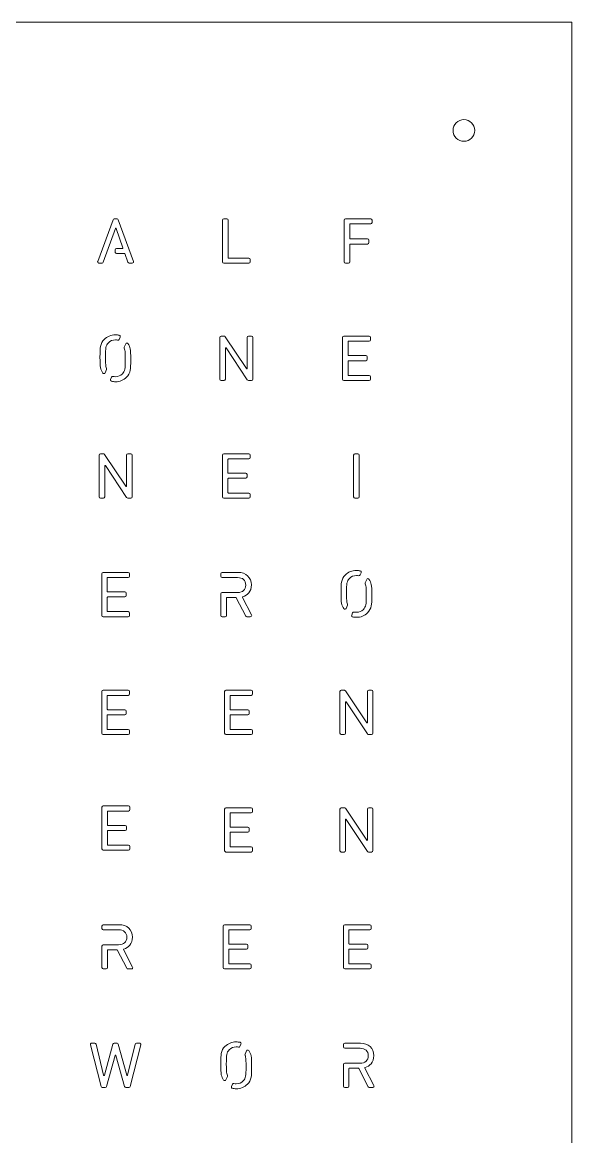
# Model space of a CAD drawing. Header units: millimetres. Extents: x 0 to 620, y 0 to 620.
# Drawn here: x 468 to 620, y 311.6 to 620 of the extents above; entities that cross this region are included whole.
import ezdxf

# ---------------------------------------------------------------- set-up
doc = ezdxf.new("R2010")
doc.units = ezdxf.units.MM
doc.header["$MEASUREMENT"] = 0
doc.layers.add('Layer 1', color=7, linetype='Continuous', lineweight=0)

# ---------------------------------------------------------------- blocks, each defined once
blk = doc.blocks.new('Block_13')
at = {"layer": 'Layer 1', "color": 250, "lineweight": 9, "true_color": 0x231f20}
blk.add_open_spline([(498.45, 553.34), (498.45, 553.34), (497.59, 553.34), (497.59, 553.34), (497.44, 553.34), (497.3, 553.44), (497.25, 553.58), (497.25, 553.58), (496.4, 555.98), (496.4, 555.98), (496.38, 556.02), (496.34, 556.05), (496.3, 556.05), (496.3, 556.05), (494.08, 556.05), (494.08, 556.05), (493.99, 556.05), (493.89, 556.09), (493.82, 556.16), (493.75, 556.23), (493.71, 556.32), (493.71, 556.42), (493.71, 556.42), (493.72, 557.06), (493.72, 557.06), (493.72, 557.26), (493.89, 557.43), (494.09, 557.43), (494.09, 557.43), (495.76, 557.43), (495.76, 557.43), (495.79, 557.43), (495.83, 557.44), (495.85, 557.47), (495.87, 557.5), (495.87, 557.53), (495.86, 557.57), (495.86, 557.57), (493.97, 562.95), (493.97, 562.95), (493.95, 563.02), (493.89, 563.02), (493.87, 563.02), (493.87, 563.02), (493.87, 563.02), (493.87, 563.02), (493.85, 563.02), (493.79, 563.02), (493.77, 562.95), (493.77, 562.95), (490.44, 553.58), (490.44, 553.58), (490.39, 553.44), (490.25, 553.34), (490.1, 553.34), (490.1, 553.34), (489.24, 553.34), (489.24, 553.34), (489.12, 553.34), (489.01, 553.4), (488.94, 553.5), (488.87, 553.59), (488.85, 553.72), (488.89, 553.83), (488.89, 553.83), (493.13, 565.36), (493.13, 565.36), (493.19, 565.5), (493.33, 565.6), (493.48, 565.6), (493.48, 565.6), (494.23, 565.6), (494.23, 565.6), (494.38, 565.6), (494.52, 565.5), (494.57, 565.36), (494.57, 565.36), (498.8, 553.83), (498.8, 553.83), (498.84, 553.72), (498.82, 553.59), (498.76, 553.5), (498.69, 553.4), (498.57, 553.34), (498.45, 553.34)], degree=3, knots=[0, 0, 0, 0, 1, 1, 1, 2, 2, 2, 3, 3, 3, 4, 4, 4, 5, 5, 5, 6, 6, 6, 7, 7, 7, 8, 8, 8, 9, 9, 9, 10, 10, 10, 11, 11, 11, 12, 12, 12, 13, 13, 13, 14, 14, 14, 15, 15, 15, 16, 16, 16, 17, 17, 17, 18, 18, 18, 19, 19, 19, 20, 20, 20, 21, 21, 21, 22, 22, 22, 23, 23, 23, 24, 24, 24, 25, 25, 25, 26, 26, 26, 27, 27, 27, 28, 28, 28, 28], dxfattribs=at)
blk = doc.blocks.new('Block_14')
at = {"layer": 'Layer 1', "color": 250, "lineweight": 9, "true_color": 0x231f20}
blk.add_open_spline([(558.24, 553.34), (558.24, 553.34), (557.43, 553.34), (557.43, 553.34), (557.23, 553.34), (557.06, 553.5), (557.06, 553.71), (557.06, 553.71), (557.06, 565.23), (557.06, 565.23), (557.06, 565.44), (557.23, 565.6), (557.43, 565.6), (557.43, 565.6), (564.41, 565.6), (564.41, 565.6), (564.61, 565.6), (564.78, 565.44), (564.78, 565.23), (564.78, 565.23), (564.78, 564.56), (564.78, 564.56), (564.78, 564.36), (564.61, 564.19), (564.41, 564.19), (564.41, 564.19), (558.71, 564.19), (558.71, 564.19), (558.65, 564.19), (558.61, 564.14), (558.61, 564.09), (558.61, 564.09), (558.61, 560.15), (558.61, 560.15), (558.61, 560.09), (558.65, 560.04), (558.71, 560.04), (558.71, 560.04), (563.5, 560.04), (563.5, 560.04), (563.7, 560.04), (563.87, 559.87), (563.87, 559.67), (563.87, 559.67), (563.87, 559), (563.87, 559), (563.87, 558.8), (563.7, 558.63), (563.5, 558.63), (563.5, 558.63), (558.71, 558.63), (558.71, 558.63), (558.65, 558.63), (558.61, 558.58), (558.61, 558.52), (558.61, 558.52), (558.61, 553.71), (558.61, 553.71), (558.61, 553.5), (558.44, 553.34), (558.24, 553.34)], degree=3, knots=[0, 0, 0, 0, 1, 1, 1, 2, 2, 2, 3, 3, 3, 4, 4, 4, 5, 5, 5, 6, 6, 6, 7, 7, 7, 8, 8, 8, 9, 9, 9, 10, 10, 10, 11, 11, 11, 12, 12, 12, 13, 13, 13, 14, 14, 14, 15, 15, 15, 16, 16, 16, 17, 17, 17, 18, 18, 18, 19, 19, 19, 20, 20, 20, 20], dxfattribs=at)
blk = doc.blocks.new('Block_16')
at = {"layer": 'Layer 1', "color": 250, "lineweight": 9, "true_color": 0x231f20}
blk.add_open_spline([(530.74, 553.34), (530.74, 553.34), (523.8, 553.34), (523.8, 553.34), (523.6, 553.34), (523.43, 553.5), (523.43, 553.71), (523.43, 553.71), (523.43, 565.23), (523.43, 565.23), (523.43, 565.44), (523.6, 565.6), (523.8, 565.6), (523.8, 565.6), (524.61, 565.6), (524.61, 565.6), (524.81, 565.6), (524.98, 565.44), (524.98, 565.23), (524.98, 565.23), (524.98, 554.85), (524.98, 554.85), (524.98, 554.8), (525.03, 554.75), (525.08, 554.75), (525.08, 554.75), (530.74, 554.75), (530.74, 554.75), (530.95, 554.75), (531.11, 554.58), (531.11, 554.38), (531.11, 554.38), (531.11, 553.71), (531.11, 553.71), (531.11, 553.5), (530.95, 553.34), (530.74, 553.34)], degree=3, knots=[0, 0, 0, 0, 1, 1, 1, 2, 2, 2, 3, 3, 3, 4, 4, 4, 5, 5, 5, 6, 6, 6, 7, 7, 7, 8, 8, 8, 9, 9, 9, 10, 10, 10, 11, 11, 11, 12, 12, 12, 12], dxfattribs=at)
blk = doc.blocks.new('Block_29')
at = {"layer": 'Layer 1', "color": 250, "lineweight": 9, "true_color": 0x231f20}
blk.add_open_spline([(497.33, 422.86), (497.33, 422.86), (490.36, 422.86), (490.36, 422.86), (490.15, 422.86), (489.99, 423.03), (489.99, 423.23), (489.99, 423.23), (489.99, 434.76), (489.99, 434.76), (489.99, 434.96), (490.15, 435.13), (490.36, 435.13), (490.36, 435.13), (497.33, 435.13), (497.33, 435.13), (497.54, 435.13), (497.7, 434.96), (497.7, 434.76), (497.7, 434.76), (497.7, 434.09), (497.7, 434.09), (497.7, 433.88), (497.54, 433.72), (497.33, 433.72), (497.33, 433.72), (491.64, 433.72), (491.64, 433.72), (491.58, 433.72), (491.53, 433.67), (491.53, 433.61), (491.53, 433.61), (491.53, 429.86), (491.53, 429.86), (491.53, 429.8), (491.58, 429.75), (491.64, 429.75), (491.64, 429.75), (496.42, 429.75), (496.42, 429.75), (496.63, 429.75), (496.79, 429.59), (496.79, 429.38), (496.79, 429.38), (496.79, 428.71), (496.79, 428.71), (496.79, 428.51), (496.63, 428.34), (496.42, 428.34), (496.42, 428.34), (491.64, 428.34), (491.64, 428.34), (491.58, 428.34), (491.53, 428.29), (491.53, 428.24), (491.53, 428.24), (491.53, 424.38), (491.53, 424.38), (491.53, 424.32), (491.58, 424.27), (491.64, 424.27), (491.64, 424.27), (497.33, 424.27), (497.33, 424.27), (497.54, 424.27), (497.7, 424.11), (497.7, 423.9), (497.7, 423.9), (497.7, 423.23), (497.7, 423.23), (497.7, 423.03), (497.54, 422.86), (497.33, 422.86)], degree=3, knots=[0, 0, 0, 0, 1, 1, 1, 2, 2, 2, 3, 3, 3, 4, 4, 4, 5, 5, 5, 6, 6, 6, 7, 7, 7, 8, 8, 8, 9, 9, 9, 10, 10, 10, 11, 11, 11, 12, 12, 12, 13, 13, 13, 14, 14, 14, 15, 15, 15, 16, 16, 16, 17, 17, 17, 18, 18, 18, 19, 19, 19, 20, 20, 20, 21, 21, 21, 22, 22, 22, 23, 23, 23, 24, 24, 24, 24], dxfattribs=at)
blk = doc.blocks.new('Block_30')
at = {"layer": 'Layer 1', "color": 250, "lineweight": 9, "true_color": 0x231f20}
blk.add_open_spline([(564.66, 422.86), (564.66, 422.86), (563.81, 422.86), (563.81, 422.86), (563.69, 422.86), (563.57, 422.93), (563.5, 423.03), (563.5, 423.03), (557.64, 431.89), (557.64, 431.89), (557.6, 431.95), (557.54, 431.94), (557.52, 431.93), (557.5, 431.93), (557.44, 431.9), (557.44, 431.83), (557.44, 431.83), (557.44, 423.23), (557.44, 423.23), (557.44, 423.03), (557.28, 422.86), (557.08, 422.86), (557.08, 422.86), (556.27, 422.86), (556.27, 422.86), (556.06, 422.86), (555.9, 423.03), (555.9, 423.23), (555.9, 423.23), (555.9, 434.76), (555.9, 434.76), (555.9, 434.96), (556.06, 435.13), (556.27, 435.13), (556.27, 435.13), (557.12, 435.13), (557.12, 435.13), (557.24, 435.13), (557.36, 435.07), (557.43, 434.96), (557.43, 434.96), (563.29, 426.13), (563.29, 426.13), (563.33, 426.07), (563.39, 426.09), (563.41, 426.09), (563.43, 426.1), (563.48, 426.12), (563.48, 426.19), (563.48, 426.19), (563.48, 434.76), (563.48, 434.76), (563.48, 434.96), (563.65, 435.13), (563.85, 435.13), (563.85, 435.13), (564.66, 435.13), (564.66, 435.13), (564.86, 435.13), (565.03, 434.96), (565.03, 434.76), (565.03, 434.76), (565.03, 423.23), (565.03, 423.23), (565.03, 423.03), (564.86, 422.86), (564.66, 422.86)], degree=3, knots=[0, 0, 0, 0, 1, 1, 1, 2, 2, 2, 3, 3, 3, 4, 4, 4, 5, 5, 5, 6, 6, 6, 7, 7, 7, 8, 8, 8, 9, 9, 9, 10, 10, 10, 11, 11, 11, 12, 12, 12, 13, 13, 13, 14, 14, 14, 15, 15, 15, 16, 16, 16, 17, 17, 17, 18, 18, 18, 19, 19, 19, 20, 20, 20, 21, 21, 21, 22, 22, 22, 22], dxfattribs=at)
blk = doc.blocks.new('Block_32')
at = {"layer": 'Layer 1', "color": 250, "lineweight": 9, "true_color": 0x231f20}
blk.add_open_spline([(531.34, 422.86), (531.34, 422.86), (524.37, 422.86), (524.37, 422.86), (524.16, 422.86), (524, 423.03), (524, 423.23), (524, 423.23), (524, 434.76), (524, 434.76), (524, 434.96), (524.16, 435.13), (524.37, 435.13), (524.37, 435.13), (531.34, 435.13), (531.34, 435.13), (531.55, 435.13), (531.71, 434.96), (531.71, 434.76), (531.71, 434.76), (531.71, 434.09), (531.71, 434.09), (531.71, 433.88), (531.55, 433.72), (531.34, 433.72), (531.34, 433.72), (525.65, 433.72), (525.65, 433.72), (525.59, 433.72), (525.54, 433.67), (525.54, 433.61), (525.54, 433.61), (525.54, 429.86), (525.54, 429.86), (525.54, 429.8), (525.59, 429.75), (525.65, 429.75), (525.65, 429.75), (530.43, 429.75), (530.43, 429.75), (530.64, 429.75), (530.8, 429.59), (530.8, 429.38), (530.8, 429.38), (530.8, 428.71), (530.8, 428.71), (530.8, 428.51), (530.64, 428.34), (530.43, 428.34), (530.43, 428.34), (525.65, 428.34), (525.65, 428.34), (525.59, 428.34), (525.54, 428.29), (525.54, 428.24), (525.54, 428.24), (525.54, 424.38), (525.54, 424.38), (525.54, 424.32), (525.59, 424.27), (525.65, 424.27), (525.65, 424.27), (531.34, 424.27), (531.34, 424.27), (531.55, 424.27), (531.71, 424.11), (531.71, 423.9), (531.71, 423.9), (531.71, 423.23), (531.71, 423.23), (531.71, 423.03), (531.55, 422.86), (531.34, 422.86)], degree=3, knots=[0, 0, 0, 0, 1, 1, 1, 2, 2, 2, 3, 3, 3, 4, 4, 4, 5, 5, 5, 6, 6, 6, 7, 7, 7, 8, 8, 8, 9, 9, 9, 10, 10, 10, 11, 11, 11, 12, 12, 12, 13, 13, 13, 14, 14, 14, 15, 15, 15, 16, 16, 16, 17, 17, 17, 18, 18, 18, 19, 19, 19, 20, 20, 20, 21, 21, 21, 22, 22, 22, 23, 23, 23, 24, 24, 24, 24], dxfattribs=at)
blk = doc.blocks.new('Block_47')
at = {"layer": 'Layer 1', "color": 250, "lineweight": 9, "true_color": 0x231f20}
blk.add_open_spline([(497.42, 390.84), (497.42, 390.84), (490.44, 390.84), (490.44, 390.84), (490.24, 390.84), (490.07, 391.01), (490.07, 391.21), (490.07, 391.21), (490.07, 402.74), (490.07, 402.74), (490.07, 402.94), (490.24, 403.11), (490.44, 403.11), (490.44, 403.11), (497.42, 403.11), (497.42, 403.11), (497.62, 403.11), (497.79, 402.94), (497.79, 402.74), (497.79, 402.74), (497.79, 402.07), (497.79, 402.07), (497.79, 401.86), (497.62, 401.7), (497.42, 401.7), (497.42, 401.7), (491.72, 401.7), (491.72, 401.7), (491.66, 401.7), (491.62, 401.65), (491.62, 401.59), (491.62, 401.59), (491.62, 397.84), (491.62, 397.84), (491.62, 397.78), (491.66, 397.73), (491.72, 397.73), (491.72, 397.73), (496.51, 397.73), (496.51, 397.73), (496.71, 397.73), (496.88, 397.56), (496.88, 397.36), (496.88, 397.36), (496.88, 396.69), (496.88, 396.69), (496.88, 396.49), (496.71, 396.32), (496.51, 396.32), (496.51, 396.32), (491.72, 396.32), (491.72, 396.32), (491.66, 396.32), (491.62, 396.27), (491.62, 396.21), (491.62, 396.21), (491.62, 392.36), (491.62, 392.36), (491.62, 392.3), (491.66, 392.25), (491.72, 392.25), (491.72, 392.25), (497.42, 392.25), (497.42, 392.25), (497.62, 392.25), (497.79, 392.09), (497.79, 391.88), (497.79, 391.88), (497.79, 391.21), (497.79, 391.21), (497.79, 391.01), (497.62, 390.84), (497.42, 390.84)], degree=3, knots=[0, 0, 0, 0, 1, 1, 1, 2, 2, 2, 3, 3, 3, 4, 4, 4, 5, 5, 5, 6, 6, 6, 7, 7, 7, 8, 8, 8, 9, 9, 9, 10, 10, 10, 11, 11, 11, 12, 12, 12, 13, 13, 13, 14, 14, 14, 15, 15, 15, 16, 16, 16, 17, 17, 17, 18, 18, 18, 19, 19, 19, 20, 20, 20, 21, 21, 21, 22, 22, 22, 23, 23, 23, 24, 24, 24, 24], dxfattribs=at)
blk = doc.blocks.new('Block_48')
at = {"layer": 'Layer 1', "color": 250, "lineweight": 9, "true_color": 0x231f20}
blk.add_open_spline([(564.66, 390.35), (564.66, 390.35), (563.81, 390.35), (563.81, 390.35), (563.69, 390.35), (563.57, 390.41), (563.5, 390.52), (563.5, 390.52), (557.64, 399.38), (557.64, 399.38), (557.6, 399.44), (557.54, 399.43), (557.52, 399.42), (557.5, 399.42), (557.44, 399.39), (557.44, 399.32), (557.44, 399.32), (557.44, 390.72), (557.44, 390.72), (557.44, 390.52), (557.28, 390.35), (557.08, 390.35), (557.08, 390.35), (556.27, 390.35), (556.27, 390.35), (556.06, 390.35), (555.9, 390.52), (555.9, 390.72), (555.9, 390.72), (555.9, 402.25), (555.9, 402.25), (555.9, 402.45), (556.06, 402.62), (556.27, 402.62), (556.27, 402.62), (557.12, 402.62), (557.12, 402.62), (557.24, 402.62), (557.36, 402.56), (557.43, 402.45), (557.43, 402.45), (563.29, 393.62), (563.29, 393.62), (563.33, 393.56), (563.39, 393.58), (563.41, 393.58), (563.43, 393.59), (563.48, 393.61), (563.48, 393.68), (563.48, 393.68), (563.48, 402.25), (563.48, 402.25), (563.48, 402.45), (563.65, 402.62), (563.85, 402.62), (563.85, 402.62), (564.66, 402.62), (564.66, 402.62), (564.86, 402.62), (565.03, 402.45), (565.03, 402.25), (565.03, 402.25), (565.03, 390.72), (565.03, 390.72), (565.03, 390.52), (564.86, 390.35), (564.66, 390.35)], degree=3, knots=[0, 0, 0, 0, 1, 1, 1, 2, 2, 2, 3, 3, 3, 4, 4, 4, 5, 5, 5, 6, 6, 6, 7, 7, 7, 8, 8, 8, 9, 9, 9, 10, 10, 10, 11, 11, 11, 12, 12, 12, 13, 13, 13, 14, 14, 14, 15, 15, 15, 16, 16, 16, 17, 17, 17, 18, 18, 18, 19, 19, 19, 20, 20, 20, 21, 21, 21, 22, 22, 22, 22], dxfattribs=at)
blk = doc.blocks.new('Block_50')
at = {"layer": 'Layer 1', "color": 250, "lineweight": 9, "true_color": 0x231f20}
blk.add_open_spline([(531.34, 390.35), (531.34, 390.35), (524.37, 390.35), (524.37, 390.35), (524.16, 390.35), (524, 390.52), (524, 390.72), (524, 390.72), (524, 402.25), (524, 402.25), (524, 402.45), (524.16, 402.62), (524.37, 402.62), (524.37, 402.62), (531.34, 402.62), (531.34, 402.62), (531.55, 402.62), (531.71, 402.45), (531.71, 402.25), (531.71, 402.25), (531.71, 401.58), (531.71, 401.58), (531.71, 401.37), (531.55, 401.21), (531.34, 401.21), (531.34, 401.21), (525.65, 401.21), (525.65, 401.21), (525.59, 401.21), (525.54, 401.16), (525.54, 401.1), (525.54, 401.1), (525.54, 397.35), (525.54, 397.35), (525.54, 397.29), (525.59, 397.24), (525.65, 397.24), (525.65, 397.24), (530.43, 397.24), (530.43, 397.24), (530.64, 397.24), (530.8, 397.08), (530.8, 396.87), (530.8, 396.87), (530.8, 396.2), (530.8, 396.2), (530.8, 396), (530.64, 395.83), (530.43, 395.83), (530.43, 395.83), (525.65, 395.83), (525.65, 395.83), (525.59, 395.83), (525.54, 395.78), (525.54, 395.73), (525.54, 395.73), (525.54, 391.87), (525.54, 391.87), (525.54, 391.81), (525.59, 391.76), (525.65, 391.76), (525.65, 391.76), (531.34, 391.76), (531.34, 391.76), (531.55, 391.76), (531.71, 391.6), (531.71, 391.39), (531.71, 391.39), (531.71, 390.72), (531.71, 390.72), (531.71, 390.52), (531.55, 390.35), (531.34, 390.35)], degree=3, knots=[0, 0, 0, 0, 1, 1, 1, 2, 2, 2, 3, 3, 3, 4, 4, 4, 5, 5, 5, 6, 6, 6, 7, 7, 7, 8, 8, 8, 9, 9, 9, 10, 10, 10, 11, 11, 11, 12, 12, 12, 13, 13, 13, 14, 14, 14, 15, 15, 15, 16, 16, 16, 17, 17, 17, 18, 18, 18, 19, 19, 19, 20, 20, 20, 21, 21, 21, 22, 22, 22, 23, 23, 23, 24, 24, 24, 24], dxfattribs=at)
blk = doc.blocks.new('Block_63')
at = {"layer": 'Layer 1', "color": 250, "lineweight": 9, "true_color": 0x231f20}
blk.add_open_spline([(498.21, 357.98), (498.21, 357.98), (497.24, 357.98), (497.24, 357.98), (497.1, 357.98), (496.98, 358.06), (496.91, 358.18), (496.91, 358.18), (494.32, 363.25), (494.32, 363.25), (494.3, 363.28), (494.26, 363.3), (494.22, 363.3), (494.22, 363.3), (491.72, 363.3), (491.72, 363.3), (491.66, 363.3), (491.62, 363.26), (491.62, 363.2), (491.62, 363.2), (491.62, 358.35), (491.62, 358.35), (491.62, 358.15), (491.45, 357.98), (491.25, 357.98), (491.25, 357.98), (490.44, 357.98), (490.44, 357.98), (490.24, 357.98), (490.07, 358.15), (490.07, 358.35), (490.07, 358.35), (490.07, 364.33), (490.07, 364.33), (490.07, 364.53), (490.24, 364.7), (490.44, 364.7), (490.44, 364.7), (494.69, 364.7), (494.69, 364.7), (495.38, 364.7), (495.94, 364.88), (496.35, 365.23), (496.75, 365.58), (496.95, 366.09), (496.95, 366.76), (496.95, 367.43), (496.75, 367.93), (496.34, 368.29), (495.92, 368.65), (495.37, 368.83), (494.69, 368.83), (494.69, 368.83), (490.44, 368.83), (490.44, 368.83), (490.24, 368.83), (490.07, 369), (490.07, 369.2), (490.07, 369.2), (490.07, 369.87), (490.07, 369.87), (490.07, 370.08), (490.24, 370.24), (490.44, 370.24), (490.44, 370.24), (494.81, 370.24), (494.81, 370.24), (495.89, 370.24), (496.79, 369.93), (497.46, 369.31), (498.15, 368.68), (498.49, 367.83), (498.49, 366.77), (498.49, 365.89), (498.25, 365.15), (497.75, 364.57), (497.33, 364.06), (496.76, 363.7), (496.08, 363.5), (496.04, 363.49), (496.02, 363.47), (496, 363.44), (495.99, 363.42), (495.99, 363.39), (496.01, 363.35), (496.01, 363.35), (496.01, 363.35), (496.01, 363.35), (496.01, 363.35), (498.53, 358.52), (498.53, 358.52), (498.59, 358.4), (498.59, 358.27), (498.52, 358.16), (498.45, 358.05), (498.34, 357.98), (498.21, 357.98)], degree=3, knots=[0, 0, 0, 0, 1, 1, 1, 2, 2, 2, 3, 3, 3, 4, 4, 4, 5, 5, 5, 6, 6, 6, 7, 7, 7, 8, 8, 8, 9, 9, 9, 10, 10, 10, 11, 11, 11, 12, 12, 12, 13, 13, 13, 14, 14, 14, 15, 15, 15, 16, 16, 16, 17, 17, 17, 18, 18, 18, 19, 19, 19, 20, 20, 20, 21, 21, 21, 22, 22, 22, 23, 23, 23, 24, 24, 24, 25, 25, 25, 26, 26, 26, 27, 27, 27, 28, 28, 28, 29, 29, 29, 30, 30, 30, 31, 31, 31, 32, 32, 32, 32], dxfattribs=at)
blk = doc.blocks.new('Block_64')
at = {"layer": 'Layer 1', "color": 250, "lineweight": 9, "true_color": 0x231f20}
blk.add_open_spline([(564.19, 357.98), (564.19, 357.98), (557.21, 357.98), (557.21, 357.98), (557.01, 357.98), (556.84, 358.15), (556.84, 358.35), (556.84, 358.35), (556.84, 369.87), (556.84, 369.87), (556.84, 370.08), (557.01, 370.24), (557.21, 370.24), (557.21, 370.24), (564.19, 370.24), (564.19, 370.24), (564.39, 370.24), (564.56, 370.08), (564.56, 369.87), (564.56, 369.87), (564.56, 369.2), (564.56, 369.2), (564.56, 369), (564.39, 368.83), (564.19, 368.83), (564.19, 368.83), (558.49, 368.83), (558.49, 368.83), (558.43, 368.83), (558.39, 368.79), (558.39, 368.73), (558.39, 368.73), (558.39, 364.97), (558.39, 364.97), (558.39, 364.91), (558.43, 364.87), (558.49, 364.87), (558.49, 364.87), (563.28, 364.87), (563.28, 364.87), (563.48, 364.87), (563.65, 364.7), (563.65, 364.5), (563.65, 364.5), (563.65, 363.83), (563.65, 363.83), (563.65, 363.62), (563.48, 363.46), (563.28, 363.46), (563.28, 363.46), (558.49, 363.46), (558.49, 363.46), (558.43, 363.46), (558.39, 363.41), (558.39, 363.35), (558.39, 363.35), (558.39, 359.49), (558.39, 359.49), (558.39, 359.44), (558.43, 359.39), (558.49, 359.39), (558.49, 359.39), (564.19, 359.39), (564.19, 359.39), (564.39, 359.39), (564.56, 359.22), (564.56, 359.02), (564.56, 359.02), (564.56, 358.35), (564.56, 358.35), (564.56, 358.15), (564.39, 357.98), (564.19, 357.98)], degree=3, knots=[0, 0, 0, 0, 1, 1, 1, 2, 2, 2, 3, 3, 3, 4, 4, 4, 5, 5, 5, 6, 6, 6, 7, 7, 7, 8, 8, 8, 9, 9, 9, 10, 10, 10, 11, 11, 11, 12, 12, 12, 13, 13, 13, 14, 14, 14, 15, 15, 15, 16, 16, 16, 17, 17, 17, 18, 18, 18, 19, 19, 19, 20, 20, 20, 21, 21, 21, 22, 22, 22, 23, 23, 23, 24, 24, 24, 24], dxfattribs=at)
blk = doc.blocks.new('Block_66')
at = {"layer": 'Layer 1', "color": 250, "lineweight": 9, "true_color": 0x231f20}
blk.add_open_spline([(530.95, 357.98), (530.95, 357.98), (523.98, 357.98), (523.98, 357.98), (523.78, 357.98), (523.61, 358.15), (523.61, 358.35), (523.61, 358.35), (523.61, 369.87), (523.61, 369.87), (523.61, 370.08), (523.78, 370.24), (523.98, 370.24), (523.98, 370.24), (530.95, 370.24), (530.95, 370.24), (531.16, 370.24), (531.32, 370.08), (531.32, 369.87), (531.32, 369.87), (531.32, 369.2), (531.32, 369.2), (531.32, 369), (531.16, 368.83), (530.95, 368.83), (530.95, 368.83), (525.26, 368.83), (525.26, 368.83), (525.2, 368.83), (525.16, 368.79), (525.16, 368.73), (525.16, 368.73), (525.16, 364.97), (525.16, 364.97), (525.16, 364.91), (525.2, 364.87), (525.26, 364.87), (525.26, 364.87), (530.04, 364.87), (530.04, 364.87), (530.25, 364.87), (530.41, 364.7), (530.41, 364.5), (530.41, 364.5), (530.41, 363.83), (530.41, 363.83), (530.41, 363.62), (530.25, 363.46), (530.04, 363.46), (530.04, 363.46), (525.26, 363.46), (525.26, 363.46), (525.2, 363.46), (525.16, 363.41), (525.16, 363.35), (525.16, 363.35), (525.16, 359.49), (525.16, 359.49), (525.16, 359.44), (525.2, 359.39), (525.26, 359.39), (525.26, 359.39), (530.95, 359.39), (530.95, 359.39), (531.16, 359.39), (531.32, 359.22), (531.32, 359.02), (531.32, 359.02), (531.32, 358.35), (531.32, 358.35), (531.32, 358.15), (531.16, 357.98), (530.95, 357.98)], degree=3, knots=[0, 0, 0, 0, 1, 1, 1, 2, 2, 2, 3, 3, 3, 4, 4, 4, 5, 5, 5, 6, 6, 6, 7, 7, 7, 8, 8, 8, 9, 9, 9, 10, 10, 10, 11, 11, 11, 12, 12, 12, 13, 13, 13, 14, 14, 14, 15, 15, 15, 16, 16, 16, 17, 17, 17, 18, 18, 18, 19, 19, 19, 20, 20, 20, 21, 21, 21, 22, 22, 22, 23, 23, 23, 24, 24, 24, 24], dxfattribs=at)
blk = doc.blocks.new('Block_95')
at = {"layer": 'Layer 1', "color": 250, "lineweight": 9, "true_color": 0x231f20}
blk.add_open_spline([(497.52, 325.18), (497.52, 325.18), (496.68, 325.18), (496.68, 325.18), (496.52, 325.18), (496.37, 325.3), (496.33, 325.46), (496.33, 325.46), (493.94, 334.06), (493.94, 334.06), (493.92, 334.13), (493.86, 334.14), (493.84, 334.14), (493.84, 334.14), (493.84, 334.14), (493.84, 334.14), (493.82, 334.14), (493.76, 334.13), (493.74, 334.06), (493.74, 334.06), (491.35, 325.46), (491.35, 325.46), (491.31, 325.3), (491.16, 325.18), (491, 325.18), (491, 325.18), (490.17, 325.18), (490.17, 325.18), (490, 325.18), (489.85, 325.3), (489.81, 325.46), (489.81, 325.46), (486.86, 336.99), (486.86, 336.99), (486.83, 337.1), (486.86, 337.22), (486.93, 337.31), (487, 337.4), (487.11, 337.45), (487.22, 337.45), (487.22, 337.45), (488.09, 337.45), (488.09, 337.45), (488.26, 337.45), (488.41, 337.33), (488.45, 337.17), (488.45, 337.17), (490.53, 328.57), (490.53, 328.57), (490.55, 328.49), (490.62, 328.49), (490.64, 328.49), (490.66, 328.49), (490.72, 328.49), (490.74, 328.57), (490.74, 328.57), (493.09, 337.18), (493.09, 337.18), (493.14, 337.34), (493.28, 337.45), (493.45, 337.45), (493.45, 337.45), (494.23, 337.45), (494.23, 337.45), (494.4, 337.45), (494.55, 337.34), (494.59, 337.18), (494.59, 337.18), (496.95, 328.57), (496.95, 328.57), (496.97, 328.49), (497.04, 328.48), (497.05, 328.49), (497.07, 328.49), (497.13, 328.5), (497.15, 328.57), (497.15, 328.57), (499.23, 337.17), (499.23, 337.17), (499.27, 337.33), (499.42, 337.45), (499.59, 337.45), (499.59, 337.45), (500.46, 337.45), (500.46, 337.45), (500.58, 337.45), (500.68, 337.4), (500.75, 337.31), (500.83, 337.21), (500.85, 337.1), (500.82, 336.99), (500.82, 336.99), (497.87, 325.46), (497.87, 325.46), (497.83, 325.3), (497.69, 325.18), (497.52, 325.18)], degree=3, knots=[0, 0, 0, 0, 1, 1, 1, 2, 2, 2, 3, 3, 3, 4, 4, 4, 5, 5, 5, 6, 6, 6, 7, 7, 7, 8, 8, 8, 9, 9, 9, 10, 10, 10, 11, 11, 11, 12, 12, 12, 13, 13, 13, 14, 14, 14, 15, 15, 15, 16, 16, 16, 17, 17, 17, 18, 18, 18, 19, 19, 19, 20, 20, 20, 21, 21, 21, 22, 22, 22, 23, 23, 23, 24, 24, 24, 25, 25, 25, 26, 26, 26, 27, 27, 27, 28, 28, 28, 29, 29, 29, 30, 30, 30, 31, 31, 31, 32, 32, 32, 32], dxfattribs=at)
blk = doc.blocks.new('Block_96')
at = {"layer": 'Layer 1', "color": 250, "lineweight": 9, "true_color": 0x231f20}
blk.add_open_spline([(564.97, 325.18), (564.97, 325.18), (564.01, 325.18), (564.01, 325.18), (563.87, 325.18), (563.75, 325.26), (563.68, 325.39), (563.68, 325.39), (561.08, 330.45), (561.08, 330.45), (561.07, 330.49), (561.03, 330.51), (560.99, 330.51), (560.99, 330.51), (558.49, 330.51), (558.49, 330.51), (558.43, 330.51), (558.39, 330.46), (558.39, 330.41), (558.39, 330.41), (558.39, 325.55), (558.39, 325.55), (558.39, 325.35), (558.22, 325.18), (558.02, 325.18), (558.02, 325.18), (557.21, 325.18), (557.21, 325.18), (557.01, 325.18), (556.84, 325.35), (556.84, 325.55), (556.84, 325.55), (556.84, 331.53), (556.84, 331.53), (556.84, 331.74), (557.01, 331.9), (557.21, 331.9), (557.21, 331.9), (561.46, 331.9), (561.46, 331.9), (562.15, 331.9), (562.71, 332.08), (563.11, 332.44), (563.51, 332.78), (563.72, 333.3), (563.72, 333.96), (563.72, 334.64), (563.52, 335.14), (563.11, 335.5), (562.69, 335.86), (562.14, 336.04), (561.46, 336.04), (561.46, 336.04), (557.21, 336.04), (557.21, 336.04), (557.01, 336.04), (556.84, 336.2), (556.84, 336.41), (556.84, 336.41), (556.84, 337.08), (556.84, 337.08), (556.84, 337.28), (557.01, 337.45), (557.21, 337.45), (557.21, 337.45), (561.57, 337.45), (561.57, 337.45), (562.66, 337.45), (563.55, 337.13), (564.23, 336.51), (564.92, 335.89), (565.26, 335.04), (565.26, 333.98), (565.26, 333.1), (565.01, 332.35), (564.52, 331.77), (564.1, 331.26), (563.53, 330.9), (562.85, 330.71), (562.81, 330.7), (562.78, 330.67), (562.77, 330.64), (562.76, 330.62), (562.76, 330.59), (562.77, 330.56), (562.77, 330.56), (565.3, 325.73), (565.3, 325.73), (565.36, 325.61), (565.36, 325.47), (565.29, 325.36), (565.22, 325.25), (565.11, 325.18), (564.97, 325.18)], degree=3, knots=[0, 0, 0, 0, 1, 1, 1, 2, 2, 2, 3, 3, 3, 4, 4, 4, 5, 5, 5, 6, 6, 6, 7, 7, 7, 8, 8, 8, 9, 9, 9, 10, 10, 10, 11, 11, 11, 12, 12, 12, 13, 13, 13, 14, 14, 14, 15, 15, 15, 16, 16, 16, 17, 17, 17, 18, 18, 18, 19, 19, 19, 20, 20, 20, 21, 21, 21, 22, 22, 22, 23, 23, 23, 24, 24, 24, 25, 25, 25, 26, 26, 26, 27, 27, 27, 28, 28, 28, 29, 29, 29, 30, 30, 30, 31, 31, 31, 31], dxfattribs=at)
blk = doc.blocks.new('Block_101')
at = {"layer": 'Layer 1', "color": 250, "lineweight": 9, "true_color": 0x231f20}
blk.add_open_spline([(524.02, 327.08), (523.9, 327.08), (523.79, 327.14), (523.72, 327.24), (523.4, 327.67), (523.19, 328.17), (523.08, 328.73), (522.99, 329.24), (522.94, 330.2), (522.94, 331.67), (522.94, 333.14), (522.99, 334.1), (523.08, 334.61), (523.23, 335.36), (523.57, 336.01), (524.09, 336.54), (524.93, 337.38), (525.98, 337.8), (527.2, 337.8), (527.57, 337.8), (527.93, 337.76), (528.26, 337.69), (528.37, 337.66), (528.45, 337.59), (528.5, 337.5), (528.55, 337.4), (528.56, 337.29), (528.51, 337.19), (528.51, 337.19), (528.25, 336.56), (528.25, 336.56), (528.18, 336.4), (528, 336.31), (527.83, 336.35), (527.63, 336.39), (527.42, 336.41), (527.2, 336.41), (526.44, 336.41), (525.78, 336.14), (525.26, 335.6), (524.92, 335.26), (524.7, 334.82), (524.6, 334.3), (524.51, 333.83), (524.47, 332.95), (524.47, 331.67), (524.47, 330.39), (524.51, 329.51), (524.6, 329.04), (524.63, 328.86), (524.69, 328.68), (524.75, 328.52), (524.79, 328.43), (524.79, 328.33), (524.75, 328.24), (524.75, 328.24), (524.36, 327.31), (524.36, 327.31), (524.31, 327.19), (524.2, 327.1), (524.07, 327.09), (524.05, 327.09), (524.04, 327.08), (524.02, 327.08)], degree=3, knots=[0, 0, 0, 0, 1, 1, 1, 2, 2, 2, 3, 3, 3, 4, 4, 4, 5, 5, 5, 6, 6, 6, 7, 7, 7, 8, 8, 8, 9, 9, 9, 10, 10, 10, 11, 11, 11, 12, 12, 12, 13, 13, 13, 14, 14, 14, 15, 15, 15, 16, 16, 16, 17, 17, 17, 18, 18, 18, 19, 19, 19, 20, 20, 20, 21, 21, 21, 21], dxfattribs=at)
blk = doc.blocks.new('Block_102')
at = {"layer": 'Layer 1', "color": 250, "lineweight": 9, "true_color": 0x231f20}
blk.add_open_spline([(527.2, 324.83), (526.83, 324.83), (526.48, 324.87), (526.14, 324.95), (526.04, 324.97), (525.95, 325.04), (525.9, 325.13), (525.85, 325.23), (525.85, 325.34), (525.89, 325.45), (525.89, 325.45), (526.16, 326.08), (526.16, 326.08), (526.23, 326.24), (526.4, 326.33), (526.58, 326.29), (526.77, 326.25), (526.98, 326.22), (527.2, 326.22), (527.97, 326.22), (528.62, 326.49), (529.15, 327.03), (529.48, 327.37), (529.7, 327.81), (529.81, 328.34), (529.89, 328.8), (529.94, 329.68), (529.94, 330.96), (529.94, 332.24), (529.89, 333.13), (529.81, 333.59), (529.77, 333.77), (529.72, 333.95), (529.65, 334.11), (529.61, 334.2), (529.62, 334.3), (529.65, 334.39), (529.65, 334.39), (530.04, 335.32), (530.04, 335.32), (530.1, 335.45), (530.21, 335.53), (530.34, 335.55), (530.47, 335.56), (530.6, 335.5), (530.68, 335.4), (531, 334.96), (531.22, 334.46), (531.33, 333.91), (531.33, 333.91), (531.33, 333.9), (531.33, 333.9), (531.42, 333.4), (531.46, 332.41), (531.46, 330.96), (531.46, 329.52), (531.42, 328.53), (531.33, 328.02), (531.18, 327.27), (530.84, 326.62), (530.31, 326.1), (529.47, 325.26), (528.43, 324.83), (527.2, 324.83)], degree=3, knots=[0, 0, 0, 0, 1, 1, 1, 2, 2, 2, 3, 3, 3, 4, 4, 4, 5, 5, 5, 6, 6, 6, 7, 7, 7, 8, 8, 8, 9, 9, 9, 10, 10, 10, 11, 11, 11, 12, 12, 12, 13, 13, 13, 14, 14, 14, 15, 15, 15, 16, 16, 16, 17, 17, 17, 18, 18, 18, 19, 19, 19, 20, 20, 20, 21, 21, 21, 21], dxfattribs=at)
blk = doc.blocks.new('Block_100')
at = {"layer": 'Layer 1'}
for name in ['Block_101', 'Block_102']:
    blk.add_blockref(name, (0, 0), dxfattribs=at)
blk = doc.blocks.new('Block_116')
at = {"layer": 'Layer 1', "color": 250, "lineweight": 9, "true_color": 0x231f20}
blk.add_open_spline([(490.6, 522.77), (490.48, 522.77), (490.37, 522.82), (490.3, 522.92), (489.99, 523.35), (489.77, 523.85), (489.66, 524.41), (489.57, 524.92), (489.52, 525.88), (489.52, 527.35), (489.52, 528.82), (489.57, 529.78), (489.66, 530.29), (489.81, 531.05), (490.15, 531.69), (490.67, 532.22), (491.51, 533.06), (492.56, 533.48), (493.78, 533.48), (494.15, 533.48), (494.51, 533.44), (494.85, 533.37), (494.95, 533.34), (495.03, 533.28), (495.08, 533.18), (495.13, 533.08), (495.14, 532.97), (495.09, 532.87), (495.09, 532.87), (494.83, 532.24), (494.83, 532.24), (494.76, 532.08), (494.59, 531.99), (494.41, 532.03), (494.21, 532.07), (494, 532.09), (493.78, 532.09), (493.02, 532.09), (492.36, 531.82), (491.84, 531.29), (491.51, 530.94), (491.28, 530.5), (491.18, 529.98), (491.09, 529.51), (491.05, 528.63), (491.05, 527.35), (491.05, 526.07), (491.09, 525.19), (491.18, 524.72), (491.21, 524.54), (491.27, 524.37), (491.33, 524.2), (491.37, 524.11), (491.37, 524.01), (491.33, 523.92), (491.33, 523.92), (490.94, 522.99), (490.94, 522.99), (490.89, 522.87), (490.78, 522.78), (490.65, 522.77), (490.63, 522.77), (490.62, 522.77), (490.6, 522.77)], degree=3, knots=[0, 0, 0, 0, 1, 1, 1, 2, 2, 2, 3, 3, 3, 4, 4, 4, 5, 5, 5, 6, 6, 6, 7, 7, 7, 8, 8, 8, 9, 9, 9, 10, 10, 10, 11, 11, 11, 12, 12, 12, 13, 13, 13, 14, 14, 14, 15, 15, 15, 16, 16, 16, 17, 17, 17, 18, 18, 18, 19, 19, 19, 20, 20, 20, 21, 21, 21, 21], dxfattribs=at)
blk = doc.blocks.new('Block_117')
at = {"layer": 'Layer 1', "color": 250, "lineweight": 9, "true_color": 0x231f20}
blk.add_open_spline([(493.78, 520.51), (493.42, 520.51), (493.06, 520.55), (492.72, 520.63), (492.62, 520.65), (492.53, 520.72), (492.49, 520.82), (492.44, 520.91), (492.43, 521.03), (492.47, 521.13), (492.47, 521.13), (492.74, 521.76), (492.74, 521.76), (492.81, 521.92), (492.98, 522.01), (493.16, 521.97), (493.36, 521.93), (493.57, 521.9), (493.78, 521.9), (494.55, 521.9), (495.2, 522.18), (495.73, 522.71), (496.06, 523.05), (496.28, 523.5), (496.39, 524.02), (496.48, 524.48), (496.52, 525.37), (496.52, 526.65), (496.52, 527.92), (496.48, 528.81), (496.39, 529.27), (496.35, 529.45), (496.3, 529.63), (496.23, 529.8), (496.2, 529.89), (496.2, 529.98), (496.23, 530.07), (496.23, 530.07), (496.63, 531.01), (496.63, 531.01), (496.68, 531.13), (496.79, 531.21), (496.92, 531.23), (497.05, 531.24), (497.18, 531.19), (497.26, 531.08), (497.58, 530.64), (497.8, 530.14), (497.91, 529.59), (497.91, 529.59), (497.91, 529.59), (497.91, 529.59), (498, 529.08), (498.04, 528.12), (498.04, 526.65), (498.04, 525.18), (498, 524.21), (497.91, 523.71), (497.76, 522.95), (497.42, 522.3), (496.89, 521.78), (496.05, 520.94), (495.01, 520.51), (493.78, 520.51)], degree=3, knots=[0, 0, 0, 0, 1, 1, 1, 2, 2, 2, 3, 3, 3, 4, 4, 4, 5, 5, 5, 6, 6, 6, 7, 7, 7, 8, 8, 8, 9, 9, 9, 10, 10, 10, 11, 11, 11, 12, 12, 12, 13, 13, 13, 14, 14, 14, 15, 15, 15, 16, 16, 16, 17, 17, 17, 18, 18, 18, 19, 19, 19, 20, 20, 20, 21, 21, 21, 21], dxfattribs=at)
blk = doc.blocks.new('Block_115')
at = {"layer": 'Layer 1'}
for name in ['Block_116', 'Block_117']:
    blk.add_blockref(name, (0, 0), dxfattribs=at)
blk = doc.blocks.new('Block_118')
at = {"layer": 'Layer 1', "color": 250, "lineweight": 9, "true_color": 0x231f20}
blk.add_open_spline([(563.95, 520.87), (563.95, 520.87), (556.98, 520.87), (556.98, 520.87), (556.77, 520.87), (556.61, 521.03), (556.61, 521.24), (556.61, 521.24), (556.61, 532.76), (556.61, 532.76), (556.61, 532.96), (556.77, 533.13), (556.98, 533.13), (556.98, 533.13), (563.95, 533.13), (563.95, 533.13), (564.16, 533.13), (564.32, 532.96), (564.32, 532.76), (564.32, 532.76), (564.32, 532.09), (564.32, 532.09), (564.32, 531.89), (564.16, 531.72), (563.95, 531.72), (563.95, 531.72), (558.26, 531.72), (558.26, 531.72), (558.2, 531.72), (558.15, 531.67), (558.15, 531.61), (558.15, 531.61), (558.15, 527.86), (558.15, 527.86), (558.15, 527.8), (558.2, 527.75), (558.26, 527.75), (558.26, 527.75), (563.04, 527.75), (563.04, 527.75), (563.25, 527.75), (563.41, 527.59), (563.41, 527.38), (563.41, 527.38), (563.41, 526.71), (563.41, 526.71), (563.41, 526.51), (563.25, 526.34), (563.04, 526.34), (563.04, 526.34), (558.26, 526.34), (558.26, 526.34), (558.2, 526.34), (558.15, 526.3), (558.15, 526.24), (558.15, 526.24), (558.15, 522.38), (558.15, 522.38), (558.15, 522.32), (558.2, 522.28), (558.26, 522.28), (558.26, 522.28), (563.95, 522.28), (563.95, 522.28), (564.16, 522.28), (564.32, 522.11), (564.32, 521.91), (564.32, 521.91), (564.32, 521.24), (564.32, 521.24), (564.32, 521.03), (564.16, 520.87), (563.95, 520.87)], degree=3, knots=[0, 0, 0, 0, 1, 1, 1, 2, 2, 2, 3, 3, 3, 4, 4, 4, 5, 5, 5, 6, 6, 6, 7, 7, 7, 8, 8, 8, 9, 9, 9, 10, 10, 10, 11, 11, 11, 12, 12, 12, 13, 13, 13, 14, 14, 14, 15, 15, 15, 16, 16, 16, 17, 17, 17, 18, 18, 18, 19, 19, 19, 20, 20, 20, 21, 21, 21, 22, 22, 22, 23, 23, 23, 24, 24, 24, 24], dxfattribs=at)
blk = doc.blocks.new('Block_120')
at = {"layer": 'Layer 1', "color": 250, "lineweight": 9, "true_color": 0x231f20}
blk.add_open_spline([(531.42, 520.87), (531.42, 520.87), (530.57, 520.87), (530.57, 520.87), (530.45, 520.87), (530.33, 520.93), (530.27, 521.03), (530.27, 521.03), (524.4, 529.89), (524.4, 529.89), (524.36, 529.95), (524.3, 529.94), (524.28, 529.93), (524.27, 529.93), (524.21, 529.91), (524.21, 529.83), (524.21, 529.83), (524.21, 521.24), (524.21, 521.24), (524.21, 521.03), (524.04, 520.87), (523.84, 520.87), (523.84, 520.87), (523.03, 520.87), (523.03, 520.87), (522.83, 520.87), (522.66, 521.03), (522.66, 521.24), (522.66, 521.24), (522.66, 532.76), (522.66, 532.76), (522.66, 532.96), (522.83, 533.13), (523.03, 533.13), (523.03, 533.13), (523.88, 533.13), (523.88, 533.13), (524.01, 533.13), (524.12, 533.07), (524.19, 532.97), (524.19, 532.97), (530.05, 524.14), (530.05, 524.14), (530.09, 524.08), (530.15, 524.09), (530.17, 524.09), (530.19, 524.1), (530.25, 524.12), (530.25, 524.19), (530.25, 524.19), (530.25, 532.76), (530.25, 532.76), (530.25, 532.96), (530.41, 533.13), (530.62, 533.13), (530.62, 533.13), (531.42, 533.13), (531.42, 533.13), (531.63, 533.13), (531.79, 532.96), (531.79, 532.76), (531.79, 532.76), (531.79, 521.24), (531.79, 521.24), (531.79, 521.03), (531.63, 520.87), (531.42, 520.87)], degree=3, knots=[0, 0, 0, 0, 1, 1, 1, 2, 2, 2, 3, 3, 3, 4, 4, 4, 5, 5, 5, 6, 6, 6, 7, 7, 7, 8, 8, 8, 9, 9, 9, 10, 10, 10, 11, 11, 11, 12, 12, 12, 13, 13, 13, 14, 14, 14, 15, 15, 15, 16, 16, 16, 17, 17, 17, 18, 18, 18, 19, 19, 19, 20, 20, 20, 21, 21, 21, 22, 22, 22, 22], dxfattribs=at)
blk = doc.blocks.new('Block_133')
at = {"layer": 'Layer 1', "color": 250, "lineweight": 9, "true_color": 0x231f20}
blk.add_open_spline([(498.04, 488.3), (498.04, 488.3), (497.19, 488.3), (497.19, 488.3), (497.07, 488.3), (496.95, 488.36), (496.88, 488.47), (496.88, 488.47), (491.02, 497.33), (491.02, 497.33), (490.98, 497.39), (490.92, 497.37), (490.9, 497.37), (490.88, 497.36), (490.83, 497.34), (490.83, 497.27), (490.83, 497.27), (490.83, 488.67), (490.83, 488.67), (490.83, 488.47), (490.66, 488.3), (490.46, 488.3), (490.46, 488.3), (489.65, 488.3), (489.65, 488.3), (489.45, 488.3), (489.28, 488.47), (489.28, 488.67), (489.28, 488.67), (489.28, 500.2), (489.28, 500.2), (489.28, 500.4), (489.45, 500.57), (489.65, 500.57), (489.65, 500.57), (490.5, 500.57), (490.5, 500.57), (490.62, 500.57), (490.74, 500.5), (490.81, 500.4), (490.81, 500.4), (496.67, 491.57), (496.67, 491.57), (496.71, 491.51), (496.77, 491.52), (496.79, 491.53), (496.81, 491.53), (496.86, 491.56), (496.86, 491.63), (496.86, 491.63), (496.86, 500.2), (496.86, 500.2), (496.86, 500.4), (497.03, 500.57), (497.23, 500.57), (497.23, 500.57), (498.04, 500.57), (498.04, 500.57), (498.24, 500.57), (498.41, 500.4), (498.41, 500.2), (498.41, 500.2), (498.41, 488.67), (498.41, 488.67), (498.41, 488.47), (498.24, 488.3), (498.04, 488.3)], degree=3, knots=[0, 0, 0, 0, 1, 1, 1, 2, 2, 2, 3, 3, 3, 4, 4, 4, 5, 5, 5, 6, 6, 6, 7, 7, 7, 8, 8, 8, 9, 9, 9, 10, 10, 10, 11, 11, 11, 12, 12, 12, 13, 13, 13, 14, 14, 14, 15, 15, 15, 16, 16, 16, 17, 17, 17, 18, 18, 18, 19, 19, 19, 20, 20, 20, 21, 21, 21, 22, 22, 22, 22], dxfattribs=at)
blk = doc.blocks.new('Block_134')
at = {"layer": 'Layer 1', "color": 250, "lineweight": 9, "true_color": 0x231f20}
blk.add_open_spline([(560.87, 488.3), (560.87, 488.3), (560.06, 488.3), (560.06, 488.3), (559.86, 488.3), (559.69, 488.47), (559.69, 488.67), (559.69, 488.67), (559.69, 500.2), (559.69, 500.2), (559.69, 500.4), (559.86, 500.57), (560.06, 500.57), (560.06, 500.57), (560.87, 500.57), (560.87, 500.57), (561.07, 500.57), (561.24, 500.4), (561.24, 500.2), (561.24, 500.2), (561.24, 488.67), (561.24, 488.67), (561.24, 488.47), (561.07, 488.3), (560.87, 488.3)], degree=3, knots=[0, 0, 0, 0, 1, 1, 1, 2, 2, 2, 3, 3, 3, 4, 4, 4, 5, 5, 5, 6, 6, 6, 7, 7, 7, 8, 8, 8, 8], dxfattribs=at)
blk = doc.blocks.new('Block_138')
at = {"layer": 'Layer 1', "color": 250, "lineweight": 9, "true_color": 0x231f20}
blk.add_open_spline([(530.73, 488.3), (530.73, 488.3), (523.76, 488.3), (523.76, 488.3), (523.55, 488.3), (523.39, 488.47), (523.39, 488.67), (523.39, 488.67), (523.39, 500.2), (523.39, 500.2), (523.39, 500.4), (523.55, 500.57), (523.76, 500.57), (523.76, 500.57), (530.73, 500.57), (530.73, 500.57), (530.94, 500.57), (531.1, 500.4), (531.1, 500.2), (531.1, 500.2), (531.1, 499.52), (531.1, 499.52), (531.1, 499.32), (530.94, 499.16), (530.73, 499.16), (530.73, 499.16), (525.04, 499.16), (525.04, 499.16), (524.98, 499.16), (524.93, 499.11), (524.93, 499.05), (524.93, 499.05), (524.93, 495.29), (524.93, 495.29), (524.93, 495.24), (524.98, 495.19), (525.04, 495.19), (525.04, 495.19), (529.82, 495.19), (529.82, 495.19), (530.03, 495.19), (530.19, 495.02), (530.19, 494.82), (530.19, 494.82), (530.19, 494.15), (530.19, 494.15), (530.19, 493.94), (530.03, 493.78), (529.82, 493.78), (529.82, 493.78), (525.04, 493.78), (525.04, 493.78), (524.98, 493.78), (524.93, 493.73), (524.93, 493.67), (524.93, 493.67), (524.93, 489.82), (524.93, 489.82), (524.93, 489.76), (524.98, 489.71), (525.04, 489.71), (525.04, 489.71), (530.73, 489.71), (530.73, 489.71), (530.94, 489.71), (531.1, 489.55), (531.1, 489.34), (531.1, 489.34), (531.1, 488.67), (531.1, 488.67), (531.1, 488.47), (530.94, 488.3), (530.73, 488.3)], degree=3, knots=[0, 0, 0, 0, 1, 1, 1, 2, 2, 2, 3, 3, 3, 4, 4, 4, 5, 5, 5, 6, 6, 6, 7, 7, 7, 8, 8, 8, 9, 9, 9, 10, 10, 10, 11, 11, 11, 12, 12, 12, 13, 13, 13, 14, 14, 14, 15, 15, 15, 16, 16, 16, 17, 17, 17, 18, 18, 18, 19, 19, 19, 20, 20, 20, 21, 21, 21, 22, 22, 22, 23, 23, 23, 24, 24, 24, 24], dxfattribs=at)
blk = doc.blocks.new('Block_151')
at = {"layer": 'Layer 1', "color": 250, "lineweight": 9, "true_color": 0x231f20}
blk.add_open_spline([(497.33, 455.47), (497.33, 455.47), (490.36, 455.47), (490.36, 455.47), (490.15, 455.47), (489.99, 455.63), (489.99, 455.84), (489.99, 455.84), (489.99, 467.36), (489.99, 467.36), (489.99, 467.57), (490.15, 467.73), (490.36, 467.73), (490.36, 467.73), (497.33, 467.73), (497.33, 467.73), (497.54, 467.73), (497.7, 467.57), (497.7, 467.36), (497.7, 467.36), (497.7, 466.69), (497.7, 466.69), (497.7, 466.49), (497.54, 466.32), (497.33, 466.32), (497.33, 466.32), (491.64, 466.32), (491.64, 466.32), (491.58, 466.32), (491.53, 466.27), (491.53, 466.22), (491.53, 466.22), (491.53, 462.46), (491.53, 462.46), (491.53, 462.4), (491.58, 462.35), (491.64, 462.35), (491.64, 462.35), (496.42, 462.35), (496.42, 462.35), (496.63, 462.35), (496.79, 462.19), (496.79, 461.99), (496.79, 461.99), (496.79, 461.31), (496.79, 461.31), (496.79, 461.11), (496.63, 460.94), (496.42, 460.94), (496.42, 460.94), (491.64, 460.94), (491.64, 460.94), (491.58, 460.94), (491.53, 460.9), (491.53, 460.84), (491.53, 460.84), (491.53, 456.98), (491.53, 456.98), (491.53, 456.92), (491.58, 456.88), (491.64, 456.88), (491.64, 456.88), (497.33, 456.88), (497.33, 456.88), (497.54, 456.88), (497.7, 456.71), (497.7, 456.51), (497.7, 456.51), (497.7, 455.84), (497.7, 455.84), (497.7, 455.63), (497.54, 455.47), (497.33, 455.47)], degree=3, knots=[0, 0, 0, 0, 1, 1, 1, 2, 2, 2, 3, 3, 3, 4, 4, 4, 5, 5, 5, 6, 6, 6, 7, 7, 7, 8, 8, 8, 9, 9, 9, 10, 10, 10, 11, 11, 11, 12, 12, 12, 13, 13, 13, 14, 14, 14, 15, 15, 15, 16, 16, 16, 17, 17, 17, 18, 18, 18, 19, 19, 19, 20, 20, 20, 21, 21, 21, 22, 22, 22, 23, 23, 23, 24, 24, 24, 24], dxfattribs=at)
blk = doc.blocks.new('Block_153')
at = {"layer": 'Layer 1', "color": 250, "lineweight": 9, "true_color": 0x231f20}
blk.add_open_spline([(557.26, 457.56), (557.15, 457.56), (557.04, 457.61), (556.97, 457.71), (556.65, 458.14), (556.43, 458.65), (556.32, 459.2), (556.23, 459.71), (556.19, 460.67), (556.19, 462.14), (556.19, 463.61), (556.23, 464.57), (556.32, 465.08), (556.47, 465.84), (556.81, 466.49), (557.34, 467.01), (558.18, 467.85), (559.22, 468.28), (560.45, 468.28), (560.82, 468.28), (561.17, 468.24), (561.51, 468.16), (561.61, 468.14), (561.7, 468.07), (561.74, 467.97), (561.79, 467.88), (561.8, 467.76), (561.76, 467.66), (561.76, 467.66), (561.49, 467.03), (561.49, 467.03), (561.42, 466.87), (561.25, 466.78), (561.07, 466.82), (560.87, 466.86), (560.66, 466.88), (560.45, 466.88), (559.68, 466.88), (559.03, 466.61), (558.5, 466.08), (558.17, 465.73), (557.95, 465.29), (557.84, 464.77), (557.76, 464.31), (557.71, 463.42), (557.71, 462.14), (557.71, 460.86), (557.76, 459.98), (557.84, 459.52), (557.88, 459.33), (557.93, 459.16), (558, 458.99), (558.03, 458.9), (558.03, 458.8), (558, 458.72), (558, 458.72), (557.6, 457.78), (557.6, 457.78), (557.55, 457.66), (557.44, 457.58), (557.31, 457.56), (557.29, 457.56), (557.28, 457.56), (557.26, 457.56)], degree=3, knots=[0, 0, 0, 0, 1, 1, 1, 2, 2, 2, 3, 3, 3, 4, 4, 4, 5, 5, 5, 6, 6, 6, 7, 7, 7, 8, 8, 8, 9, 9, 9, 10, 10, 10, 11, 11, 11, 12, 12, 12, 13, 13, 13, 14, 14, 14, 15, 15, 15, 16, 16, 16, 17, 17, 17, 18, 18, 18, 19, 19, 19, 20, 20, 20, 21, 21, 21, 21], dxfattribs=at)
blk = doc.blocks.new('Block_154')
at = {"layer": 'Layer 1', "color": 250, "lineweight": 9, "true_color": 0x231f20}
blk.add_open_spline([(560.45, 455.31), (560.08, 455.31), (559.72, 455.34), (559.38, 455.42), (559.28, 455.45), (559.2, 455.51), (559.15, 455.61), (559.1, 455.71), (559.09, 455.82), (559.14, 455.92), (559.14, 455.92), (559.4, 456.55), (559.4, 456.55), (559.47, 456.71), (559.64, 456.8), (559.82, 456.76), (560.02, 456.72), (560.23, 456.7), (560.45, 456.7), (561.21, 456.7), (561.87, 456.97), (562.39, 457.5), (562.72, 457.85), (562.95, 458.29), (563.05, 458.81), (563.14, 459.27), (563.18, 460.16), (563.18, 461.44), (563.18, 462.72), (563.14, 463.6), (563.05, 464.07), (563.02, 464.24), (562.96, 464.42), (562.9, 464.59), (562.86, 464.68), (562.86, 464.78), (562.9, 464.86), (562.9, 464.86), (563.29, 465.8), (563.29, 465.8), (563.34, 465.92), (563.45, 466), (563.58, 466.02), (563.71, 466.03), (563.85, 465.98), (563.93, 465.87), (564.24, 465.44), (564.46, 464.93), (564.57, 464.38), (564.57, 464.38), (564.57, 464.38), (564.57, 464.38), (564.66, 463.87), (564.71, 462.88), (564.71, 461.44), (564.71, 459.99), (564.66, 459), (564.57, 458.5), (564.42, 457.74), (564.08, 457.1), (563.56, 456.57), (562.72, 455.73), (561.67, 455.31), (560.45, 455.31)], degree=3, knots=[0, 0, 0, 0, 1, 1, 1, 2, 2, 2, 3, 3, 3, 4, 4, 4, 5, 5, 5, 6, 6, 6, 7, 7, 7, 8, 8, 8, 9, 9, 9, 10, 10, 10, 11, 11, 11, 12, 12, 12, 13, 13, 13, 14, 14, 14, 15, 15, 15, 16, 16, 16, 17, 17, 17, 18, 18, 18, 19, 19, 19, 20, 20, 20, 21, 21, 21, 21], dxfattribs=at)
blk = doc.blocks.new('Block_152')
at = {"layer": 'Layer 1'}
for name in ['Block_153', 'Block_154']:
    blk.add_blockref(name, (0, 0), dxfattribs=at)
blk = doc.blocks.new('Block_156')
at = {"layer": 'Layer 1', "color": 250, "lineweight": 9, "true_color": 0x231f20}
blk.add_open_spline([(531.11, 455.47), (531.11, 455.47), (530.15, 455.47), (530.15, 455.47), (530.01, 455.47), (529.88, 455.54), (529.82, 455.67), (529.82, 455.67), (527.22, 460.74), (527.22, 460.74), (527.2, 460.77), (527.17, 460.79), (527.13, 460.79), (527.13, 460.79), (524.63, 460.79), (524.63, 460.79), (524.57, 460.79), (524.52, 460.75), (524.52, 460.69), (524.52, 460.69), (524.52, 455.84), (524.52, 455.84), (524.52, 455.63), (524.36, 455.47), (524.15, 455.47), (524.15, 455.47), (523.35, 455.47), (523.35, 455.47), (523.14, 455.47), (522.98, 455.63), (522.98, 455.84), (522.98, 455.84), (522.98, 461.82), (522.98, 461.82), (522.98, 462.02), (523.14, 462.19), (523.35, 462.19), (523.35, 462.19), (527.59, 462.19), (527.59, 462.19), (528.29, 462.19), (528.84, 462.37), (529.25, 462.72), (529.65, 463.07), (529.85, 463.58), (529.85, 464.24), (529.85, 464.92), (529.65, 465.42), (529.24, 465.78), (528.83, 466.14), (528.27, 466.32), (527.59, 466.32), (527.59, 466.32), (523.35, 466.32), (523.35, 466.32), (523.14, 466.32), (522.98, 466.49), (522.98, 466.69), (522.98, 466.69), (522.98, 467.36), (522.98, 467.36), (522.98, 467.57), (523.14, 467.73), (523.35, 467.73), (523.35, 467.73), (527.71, 467.73), (527.71, 467.73), (528.79, 467.73), (529.69, 467.42), (530.37, 466.79), (531.05, 466.17), (531.4, 465.32), (531.4, 464.26), (531.4, 463.38), (531.15, 462.64), (530.66, 462.05), (530.23, 461.54), (529.67, 461.19), (528.98, 460.99), (528.95, 460.98), (528.92, 460.95), (528.91, 460.92), (528.9, 460.9), (528.89, 460.87), (528.91, 460.84), (528.91, 460.84), (531.44, 456.01), (531.44, 456.01), (531.5, 455.89), (531.49, 455.76), (531.43, 455.64), (531.36, 455.53), (531.24, 455.47), (531.11, 455.47)], degree=3, knots=[0, 0, 0, 0, 1, 1, 1, 2, 2, 2, 3, 3, 3, 4, 4, 4, 5, 5, 5, 6, 6, 6, 7, 7, 7, 8, 8, 8, 9, 9, 9, 10, 10, 10, 11, 11, 11, 12, 12, 12, 13, 13, 13, 14, 14, 14, 15, 15, 15, 16, 16, 16, 17, 17, 17, 18, 18, 18, 19, 19, 19, 20, 20, 20, 21, 21, 21, 22, 22, 22, 23, 23, 23, 24, 24, 24, 25, 25, 25, 26, 26, 26, 27, 27, 27, 28, 28, 28, 29, 29, 29, 30, 30, 30, 31, 31, 31, 31], dxfattribs=at)
blk = doc.blocks.new('Block_4')
at = {"layer": 'Layer 1'}
for name in ['Block_13', 'Block_16', 'Block_14', 'Block_115', 'Block_120', 'Block_118', 'Block_133', 'Block_138', 'Block_134', 'Block_151', 'Block_156', 'Block_152', 'Block_29', 'Block_32', 'Block_30', 'Block_47', 'Block_50', 'Block_48', 'Block_63', 'Block_66', 'Block_64', 'Block_95', 'Block_100', 'Block_96']:
    blk.add_blockref(name, (0, 0), dxfattribs=at)
blk = doc.blocks.new('Block_0')
at = {"layer": 'Layer 1', "color": 18, "lineweight": 9, "true_color": 0x000000}
blk.add_lwpolyline([(620, 0), (0, 0), (0, 620), (620, 620)], close=True, dxfattribs=at)
blk.add_circle((590.18, 590.06), 3, dxfattribs=at)
at = {"layer": 'Layer 1'}
blk.add_blockref('Block_4', (0, 0), dxfattribs=at)

msp = doc.modelspace()

# ---------------------------------------------------------------- block references
at = {"layer": 'Layer 1'}
msp.add_blockref('Block_0', (0, 0), dxfattribs=at)

doc.saveas('drawing.dxf')
